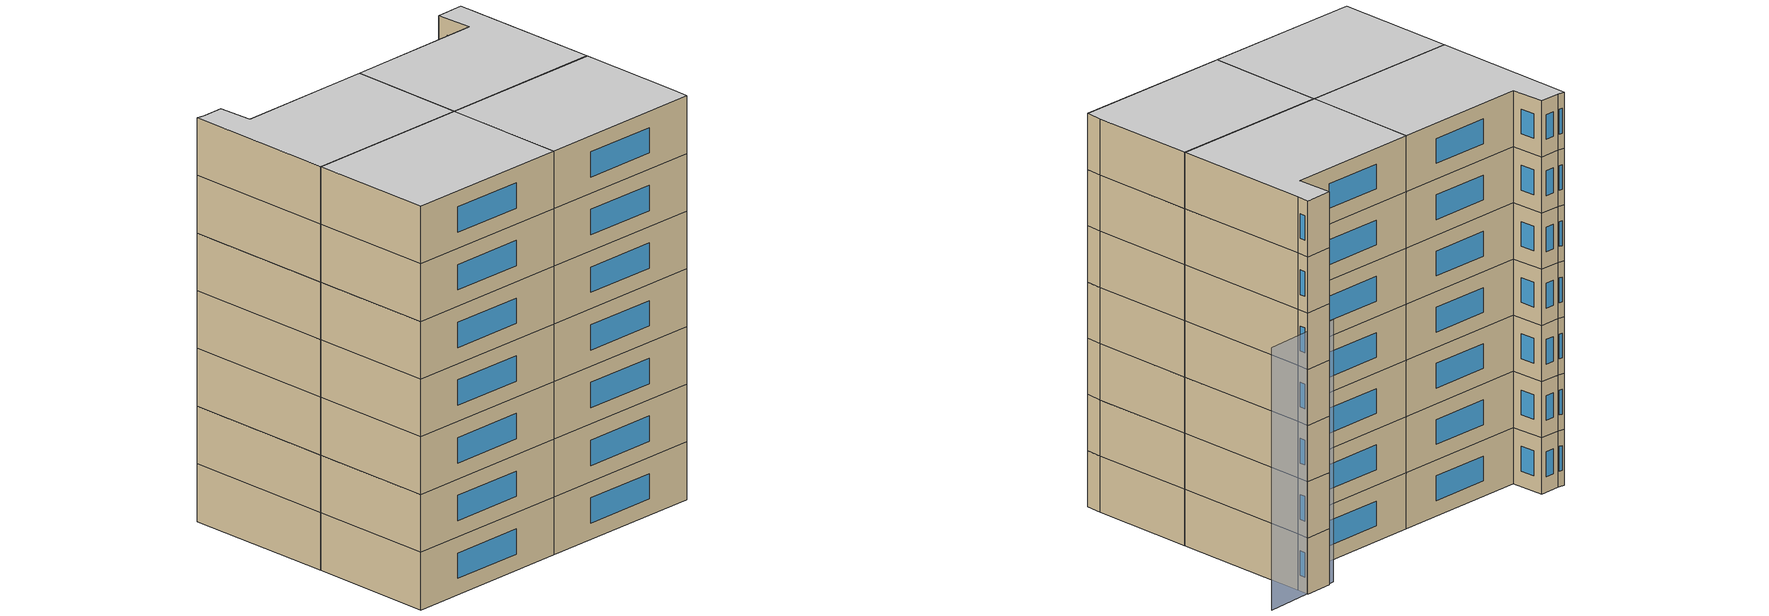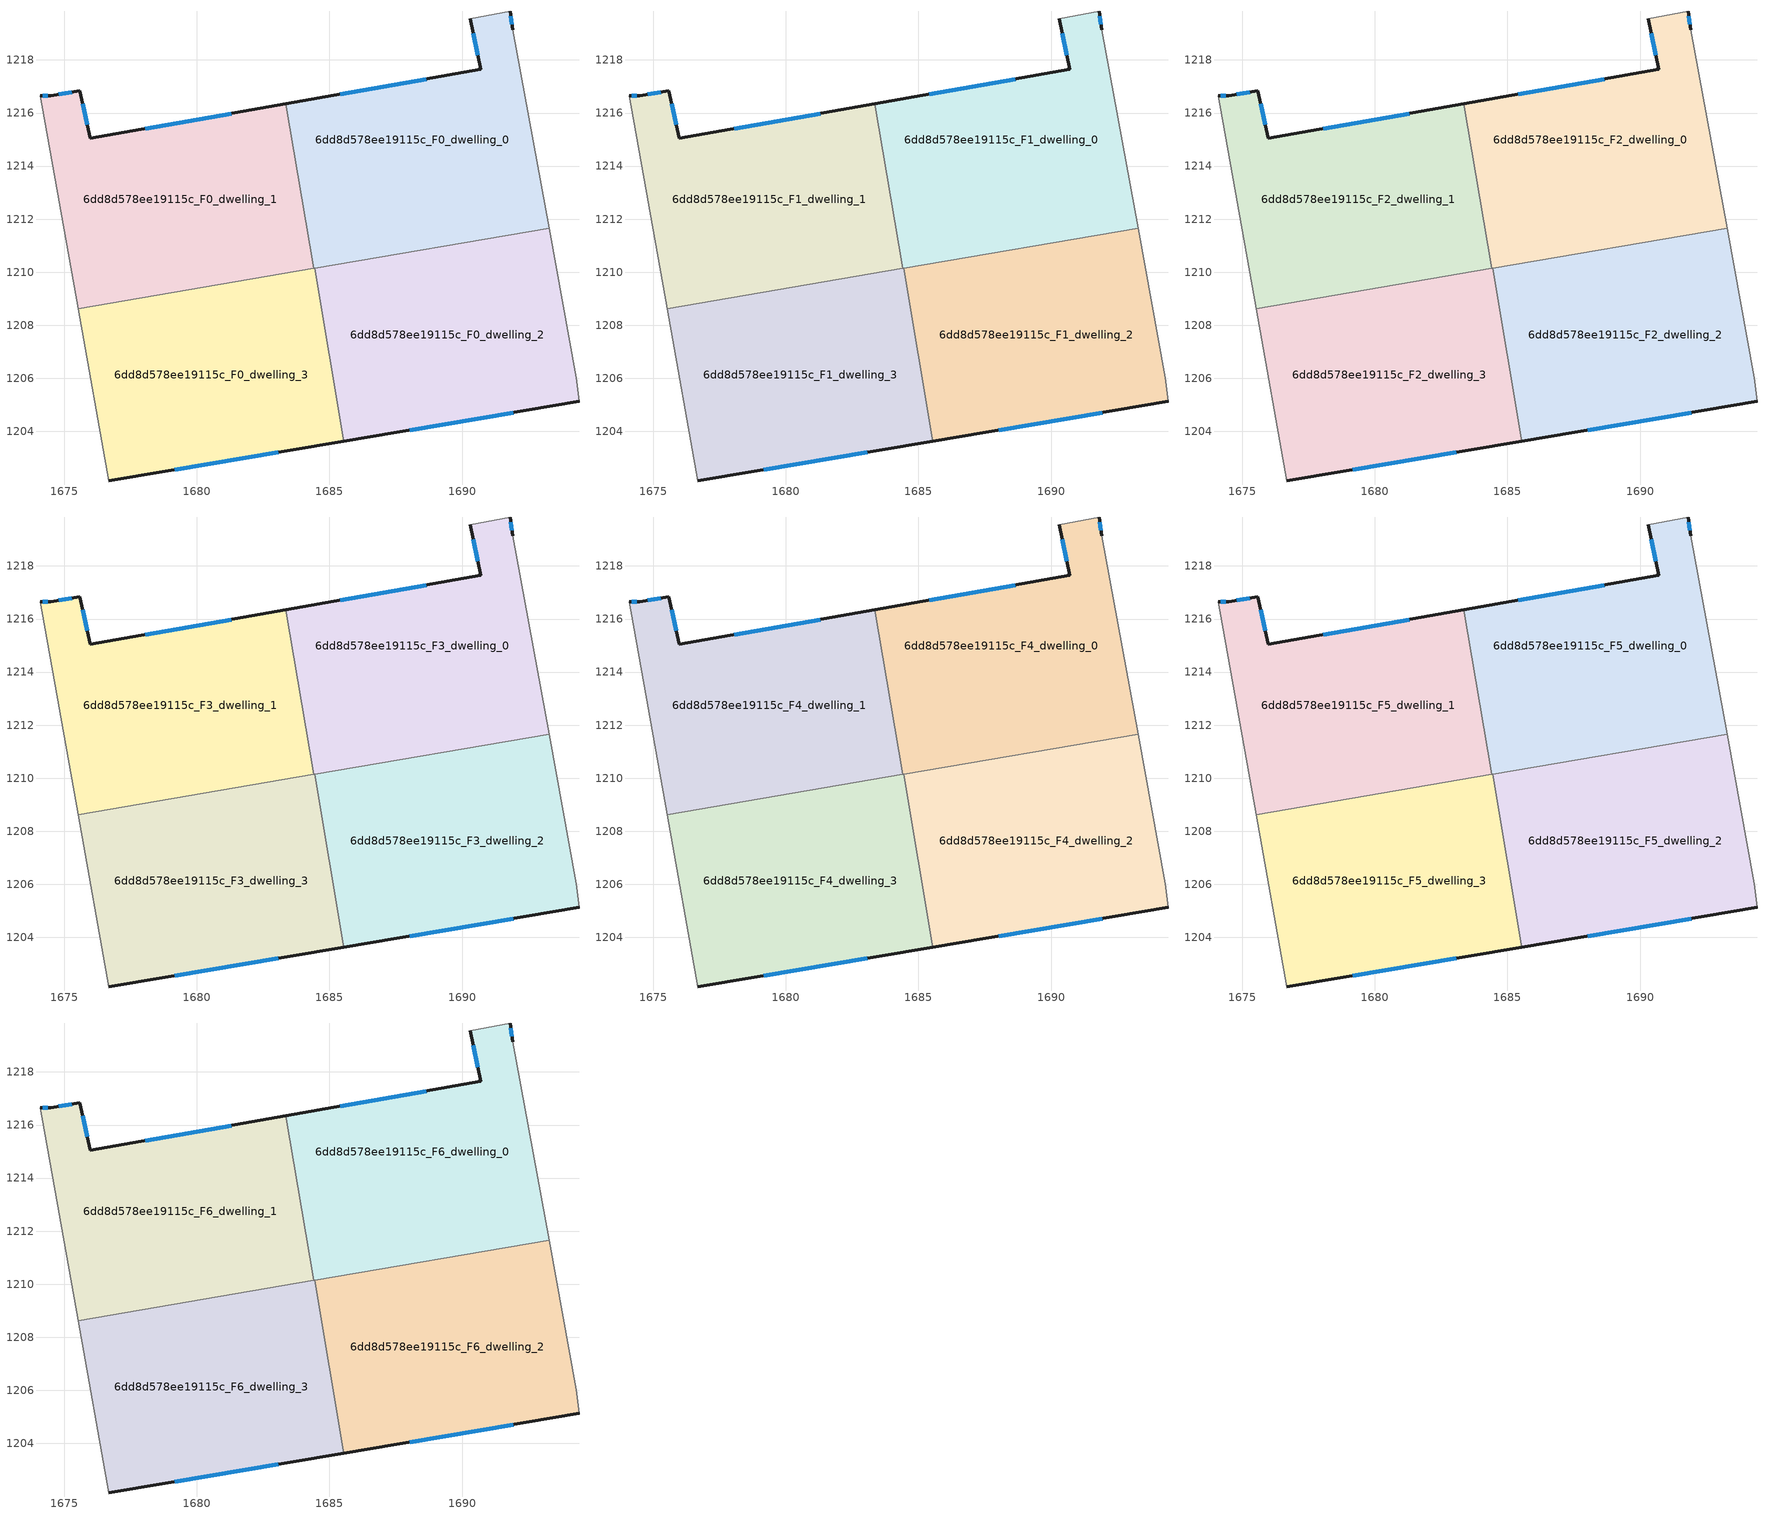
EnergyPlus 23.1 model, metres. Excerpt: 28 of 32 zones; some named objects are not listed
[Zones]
6dd8d578ee19115c_F0_dwelling_0
 floor ground (EU_floor_Construction): 1691.81,1219.84 1691.91,1219.14 1693.28,1211.65 1684.41,1210.14 1683.36,1216.34 1690.7,1217.64 1690.3,1219.54 z0
 wall outside (EU_wall_Construction): 1691.91,1219.14 1691.81,1219.84 / 1690.3,1219.54 1690.7,1217.64 1683.36,1216.34 z0:3
 wall adiabatic (EU_wall_Construction): 1691.81,1219.84 1690.3,1219.54 / 1693.28,1211.65 1691.91,1219.14 z0:3
 wall to 6dd8d578ee19115c_F0_dwelling_1 (EU_wall_Construction): 1683.36,1216.34 1684.41,1210.14 z0:3
 wall to 6dd8d578ee19115c_F0_dwelling_2 (EU_wall_Construction): 1684.44,1210.15 1693.28,1211.65 z0:3
 wall to 6dd8d578ee19115c_F0_dwelling_3 (EU_wall_Construction): 1684.41,1210.14 1684.44,1210.15 z0:3
 window (EU_Window_Construction): 1691.88,1219.34 1691.83,1219.65 / 1688.64,1217.28 1685.41,1216.71 / 1690.42,1219.01 1690.59,1218.17 z0.84:2.16
6dd8d578ee19115c_F0_dwelling_1
 floor ground (EU_floor_Construction): 1683.36,1216.34 1684.41,1210.14 1675.53,1208.63 1674.09,1216.64 1674.49,1216.65 1675.59,1216.85 1675.99,1215.04 z0
 wall outside (EU_wall_Construction): 1683.36,1216.34 1675.99,1215.04 1675.59,1216.85 1674.49,1216.65 1674.09,1216.64 z0:3
 wall adiabatic (EU_wall_Construction): 1674.09,1216.64 1675.53,1208.63 z0:3
 wall to 6dd8d578ee19115c_F0_dwelling_3 (EU_wall_Construction): 1675.53,1208.63 1684.41,1210.14 z0:3
 window (EU_Window_Construction): 1674.38,1216.65 1674.2,1216.65 / 1675.28,1216.79 1674.8,1216.7 / 1675.88,1215.55 1675.7,1216.34 / 1681.29,1215.98 1678.06,1215.41 z0.84:2.16
6dd8d578ee19115c_F0_dwelling_2
 floor ground (EU_floor_Construction): 1693.28,1211.65 1694.3,1206.03 1694.4,1205.13 1685.55,1203.63 1684.44,1210.14 z0
 wall outside (EU_wall_Construction): 1685.55,1203.63 1694.4,1205.13 z0:3
 wall adiabatic (EU_wall_Construction): 1694.4,1205.13 1694.3,1206.03 1693.28,1211.65 z0:3
 wall to 6dd8d578ee19115c_F0_dwelling_3 (EU_wall_Construction): 1684.44,1210.14 1685.55,1203.63 z0:3
 window (EU_Window_Construction): 1688.03,1204.05 1691.92,1204.71 z0.84:2.16
6dd8d578ee19115c_F0_dwelling_3
 floor ground (EU_floor_Construction): 1684.44,1210.14 1685.55,1203.63 1676.69,1202.13 1675.53,1208.63 z0
 wall outside (EU_wall_Construction): 1676.69,1202.13 1685.55,1203.63 z0:3
 wall adiabatic (EU_wall_Construction): 1675.53,1208.63 1676.69,1202.13 z0:3
 window (EU_Window_Construction): 1679.17,1202.55 1683.06,1203.21 z0.84:2.16
6dd8d578ee19115c_F1_dwelling_0
 floor to 6dd8d578ee19115c_F0_dwelling_0 (EU_floor_Construction): 1691.8,1219.84 1691.9,1219.14 1693.27,1211.65 1684.41,1210.14 1683.36,1216.34 1690.7,1217.64 1690.3,1219.54 z3
 wall outside (EU_wall_Construction): 1691.91,1219.14 1691.81,1219.84 / 1690.3,1219.54 1690.7,1217.64 1683.36,1216.34 z3:6
 wall adiabatic (EU_wall_Construction): 1691.81,1219.84 1690.3,1219.54 / 1693.28,1211.65 1691.91,1219.14 z3:6
 wall to 6dd8d578ee19115c_F1_dwelling_1 (EU_wall_Construction): 1683.36,1216.34 1684.41,1210.14 z3:6
 wall to 6dd8d578ee19115c_F1_dwelling_2 (EU_wall_Construction): 1684.44,1210.15 1693.28,1211.65 z3:6
 wall to 6dd8d578ee19115c_F1_dwelling_3 (EU_wall_Construction): 1684.41,1210.14 1684.44,1210.15 z3:6
 window (EU_Window_Construction): 1691.88,1219.34 1691.83,1219.65 / 1688.64,1217.28 1685.41,1216.71 / 1690.42,1219.01 1690.59,1218.17 z3.84:5.16
6dd8d578ee19115c_F1_dwelling_1
 floor to 6dd8d578ee19115c_F0_dwelling_1 (EU_floor_Construction): 1683.36,1216.34 1684.41,1210.14 1675.53,1208.63 1674.09,1216.64 1674.49,1216.65 1675.59,1216.85 1675.99,1215.04 z3
 wall outside (EU_wall_Construction): 1683.36,1216.34 1675.99,1215.04 1675.59,1216.85 1674.49,1216.65 1674.09,1216.64 z3:6
 wall adiabatic (EU_wall_Construction): 1674.09,1216.64 1675.53,1208.63 z3:6
 wall to 6dd8d578ee19115c_F1_dwelling_3 (EU_wall_Construction): 1675.53,1208.63 1684.41,1210.14 z3:6
 window (EU_Window_Construction): 1674.38,1216.65 1674.2,1216.65 / 1675.28,1216.79 1674.8,1216.7 / 1675.88,1215.55 1675.7,1216.34 / 1681.29,1215.98 1678.06,1215.41 z3.84:5.16
6dd8d578ee19115c_F1_dwelling_2
 floor to 6dd8d578ee19115c_F0_dwelling_2 (EU_floor_Construction): 1693.27,1211.65 1694.3,1206.03 1694.4,1205.13 1685.54,1203.63 1684.44,1210.14 z3
 wall outside (EU_wall_Construction): 1685.55,1203.63 1694.4,1205.13 z3:6
 wall adiabatic (EU_wall_Construction): 1694.4,1205.13 1694.3,1206.03 1693.28,1211.65 z3:6
 wall to 6dd8d578ee19115c_F1_dwelling_3 (EU_wall_Construction): 1684.44,1210.14 1685.55,1203.63 z3:6
 window (EU_Window_Construction): 1688.03,1204.05 1691.92,1204.71 z3.84:5.16
6dd8d578ee19115c_F1_dwelling_3
 floor to 6dd8d578ee19115c_F0_dwelling_3 (EU_floor_Construction): 1684.44,1210.14 1685.54,1203.63 1676.69,1202.13 1675.53,1208.63 z3
 wall outside (EU_wall_Construction): 1676.69,1202.13 1685.55,1203.63 z3:6
 wall adiabatic (EU_wall_Construction): 1675.53,1208.63 1676.69,1202.13 z3:6
 window (EU_Window_Construction): 1679.17,1202.55 1683.06,1203.21 z3.84:5.16
6dd8d578ee19115c_F2_dwelling_0
 floor to 6dd8d578ee19115c_F1_dwelling_0 (EU_floor_Construction): 1691.8,1219.84 1691.9,1219.14 1693.27,1211.65 1684.41,1210.14 1683.36,1216.34 1690.7,1217.64 1690.3,1219.54 z6
 wall outside (EU_wall_Construction): 1691.91,1219.14 1691.81,1219.84 / 1690.3,1219.54 1690.7,1217.64 1683.36,1216.34 z6:9
 wall adiabatic (EU_wall_Construction): 1691.81,1219.84 1690.3,1219.54 / 1693.28,1211.65 1691.91,1219.14 z6:9
 wall to 6dd8d578ee19115c_F2_dwelling_1 (EU_wall_Construction): 1683.36,1216.34 1684.41,1210.14 z6:9
 wall to 6dd8d578ee19115c_F2_dwelling_2 (EU_wall_Construction): 1684.44,1210.15 1693.28,1211.65 z6:9
 wall to 6dd8d578ee19115c_F2_dwelling_3 (EU_wall_Construction): 1684.41,1210.14 1684.44,1210.15 z6:9
 window (EU_Window_Construction): 1691.88,1219.34 1691.83,1219.65 / 1688.64,1217.28 1685.41,1216.71 / 1690.42,1219.01 1690.59,1218.17 z6.84:8.16
6dd8d578ee19115c_F2_dwelling_1
 floor to 6dd8d578ee19115c_F1_dwelling_1 (EU_floor_Construction): 1683.36,1216.34 1684.41,1210.14 1675.53,1208.63 1674.09,1216.64 1674.49,1216.65 1675.59,1216.85 1675.99,1215.04 z6
 wall outside (EU_wall_Construction): 1683.36,1216.34 1675.99,1215.04 1675.59,1216.85 1674.49,1216.65 1674.09,1216.64 z6:9
 wall adiabatic (EU_wall_Construction): 1674.09,1216.64 1675.53,1208.63 z6:9
 wall to 6dd8d578ee19115c_F2_dwelling_3 (EU_wall_Construction): 1675.53,1208.63 1684.41,1210.14 z6:9
 window (EU_Window_Construction): 1674.38,1216.65 1674.2,1216.65 / 1675.28,1216.79 1674.8,1216.7 / 1675.88,1215.55 1675.7,1216.34 / 1681.29,1215.98 1678.06,1215.41 z6.84:8.16
6dd8d578ee19115c_F2_dwelling_2
 floor to 6dd8d578ee19115c_F1_dwelling_2 (EU_floor_Construction): 1693.27,1211.65 1694.3,1206.03 1694.4,1205.13 1685.54,1203.63 1684.44,1210.14 z6
 wall outside (EU_wall_Construction): 1685.55,1203.63 1694.4,1205.13 z6:9
 wall adiabatic (EU_wall_Construction): 1694.4,1205.13 1694.3,1206.03 1693.28,1211.65 z6:9
 wall to 6dd8d578ee19115c_F2_dwelling_3 (EU_wall_Construction): 1684.44,1210.14 1685.55,1203.63 z6:9
 window (EU_Window_Construction): 1688.03,1204.05 1691.92,1204.71 z6.84:8.16
6dd8d578ee19115c_F2_dwelling_3
 floor to 6dd8d578ee19115c_F1_dwelling_3 (EU_floor_Construction): 1684.44,1210.14 1685.54,1203.63 1676.69,1202.13 1675.53,1208.63 z6
 wall outside (EU_wall_Construction): 1676.69,1202.13 1685.55,1203.63 z6:9
 wall adiabatic (EU_wall_Construction): 1675.53,1208.63 1676.69,1202.13 z6:9
 window (EU_Window_Construction): 1679.17,1202.55 1683.06,1203.21 z6.84:8.16
6dd8d578ee19115c_F3_dwelling_0
 floor to 6dd8d578ee19115c_F2_dwelling_0 (EU_floor_Construction): 1691.8,1219.84 1691.9,1219.14 1693.27,1211.65 1684.41,1210.14 1683.36,1216.34 1690.7,1217.64 1690.3,1219.54 z9
 wall outside (EU_wall_Construction): 1691.91,1219.14 1691.81,1219.84 / 1690.3,1219.54 1690.7,1217.64 1683.36,1216.34 z9:12
 wall adiabatic (EU_wall_Construction): 1691.81,1219.84 1690.3,1219.54 / 1693.28,1211.65 1691.91,1219.14 z9:12
 wall to 6dd8d578ee19115c_F3_dwelling_1 (EU_wall_Construction): 1683.36,1216.34 1684.41,1210.14 z9:12
 wall to 6dd8d578ee19115c_F3_dwelling_2 (EU_wall_Construction): 1684.44,1210.15 1693.28,1211.65 z9:12
 wall to 6dd8d578ee19115c_F3_dwelling_3 (EU_wall_Construction): 1684.41,1210.14 1684.44,1210.15 z9:12
 window (EU_Window_Construction): 1691.88,1219.34 1691.83,1219.65 / 1688.64,1217.28 1685.41,1216.71 / 1690.42,1219.01 1690.59,1218.17 z9.84:11.16
6dd8d578ee19115c_F3_dwelling_1
 floor to 6dd8d578ee19115c_F2_dwelling_1 (EU_floor_Construction): 1683.36,1216.34 1684.41,1210.14 1675.53,1208.63 1674.09,1216.64 1674.49,1216.65 1675.59,1216.85 1675.99,1215.04 z9
 wall outside (EU_wall_Construction): 1683.36,1216.34 1675.99,1215.04 1675.59,1216.85 1674.49,1216.65 1674.09,1216.64 z9:12
 wall adiabatic (EU_wall_Construction): 1674.09,1216.64 1675.53,1208.63 z9:12
 wall to 6dd8d578ee19115c_F3_dwelling_3 (EU_wall_Construction): 1675.53,1208.63 1684.41,1210.14 z9:12
 window (EU_Window_Construction): 1674.38,1216.65 1674.2,1216.65 / 1675.28,1216.79 1674.8,1216.7 / 1675.88,1215.55 1675.7,1216.34 / 1681.29,1215.98 1678.06,1215.41 z9.84:11.16
6dd8d578ee19115c_F3_dwelling_2
 floor to 6dd8d578ee19115c_F2_dwelling_2 (EU_floor_Construction): 1693.27,1211.65 1694.3,1206.03 1694.4,1205.13 1685.54,1203.63 1684.44,1210.14 z9
 wall outside (EU_wall_Construction): 1685.55,1203.63 1694.4,1205.13 z9:12
 wall adiabatic (EU_wall_Construction): 1694.4,1205.13 1694.3,1206.03 1693.28,1211.65 z9:12
 wall to 6dd8d578ee19115c_F3_dwelling_3 (EU_wall_Construction): 1684.44,1210.14 1685.55,1203.63 z9:12
 window (EU_Window_Construction): 1688.03,1204.05 1691.92,1204.71 z9.84:11.16
6dd8d578ee19115c_F3_dwelling_3
 floor to 6dd8d578ee19115c_F2_dwelling_3 (EU_floor_Construction): 1684.44,1210.14 1685.54,1203.63 1676.69,1202.13 1675.53,1208.63 z9
 wall outside (EU_wall_Construction): 1676.69,1202.13 1685.55,1203.63 z9:12
 wall adiabatic (EU_wall_Construction): 1675.53,1208.63 1676.69,1202.13 z9:12
 window (EU_Window_Construction): 1679.17,1202.55 1683.06,1203.21 z9.84:11.16
6dd8d578ee19115c_F4_dwelling_0
 floor to 6dd8d578ee19115c_F3_dwelling_0 (EU_floor_Construction): 1691.8,1219.84 1691.9,1219.14 1693.27,1211.65 1684.41,1210.14 1683.36,1216.34 1690.7,1217.64 1690.3,1219.54 z12
 wall outside (EU_wall_Construction): 1691.91,1219.14 1691.81,1219.84 / 1690.3,1219.54 1690.7,1217.64 1683.36,1216.34 z12:15
 wall adiabatic (EU_wall_Construction): 1691.81,1219.84 1690.3,1219.54 / 1693.28,1211.65 1691.91,1219.14 z12:15
 wall to 6dd8d578ee19115c_F4_dwelling_1 (EU_wall_Construction): 1683.36,1216.34 1684.41,1210.14 z12:15
 wall to 6dd8d578ee19115c_F4_dwelling_2 (EU_wall_Construction): 1684.44,1210.15 1693.28,1211.65 z12:15
 wall to 6dd8d578ee19115c_F4_dwelling_3 (EU_wall_Construction): 1684.41,1210.14 1684.44,1210.15 z12:15
 window (EU_Window_Construction): 1691.88,1219.34 1691.83,1219.65 / 1688.64,1217.28 1685.41,1216.71 / 1690.42,1219.01 1690.59,1218.17 z12.84:14.16
6dd8d578ee19115c_F4_dwelling_1
 floor to 6dd8d578ee19115c_F3_dwelling_1 (EU_floor_Construction): 1683.36,1216.34 1684.41,1210.14 1675.53,1208.63 1674.09,1216.64 1674.49,1216.65 1675.59,1216.85 1675.99,1215.04 z12
 wall outside (EU_wall_Construction): 1683.36,1216.34 1675.99,1215.04 1675.59,1216.85 1674.49,1216.65 1674.09,1216.64 z12:15
 wall adiabatic (EU_wall_Construction): 1674.09,1216.64 1675.53,1208.63 z12:15
 wall to 6dd8d578ee19115c_F4_dwelling_3 (EU_wall_Construction): 1675.53,1208.63 1684.41,1210.14 z12:15
 window (EU_Window_Construction): 1674.38,1216.65 1674.2,1216.65 / 1675.28,1216.79 1674.8,1216.7 / 1675.88,1215.55 1675.7,1216.34 / 1681.29,1215.98 1678.06,1215.41 z12.84:14.16
6dd8d578ee19115c_F4_dwelling_2
 floor to 6dd8d578ee19115c_F3_dwelling_2 (EU_floor_Construction): 1693.27,1211.65 1694.3,1206.03 1694.4,1205.13 1685.54,1203.63 1684.44,1210.14 z12
 wall outside (EU_wall_Construction): 1685.55,1203.63 1694.4,1205.13 z12:15
 wall adiabatic (EU_wall_Construction): 1694.4,1205.13 1694.3,1206.03 1693.28,1211.65 z12:15
 wall to 6dd8d578ee19115c_F4_dwelling_3 (EU_wall_Construction): 1684.44,1210.14 1685.55,1203.63 z12:15
 window (EU_Window_Construction): 1688.03,1204.05 1691.92,1204.71 z12.84:14.16
6dd8d578ee19115c_F4_dwelling_3
 floor to 6dd8d578ee19115c_F3_dwelling_3 (EU_floor_Construction): 1684.44,1210.14 1685.54,1203.63 1676.69,1202.13 1675.53,1208.63 z12
 wall outside (EU_wall_Construction): 1676.69,1202.13 1685.55,1203.63 z12:15
 wall adiabatic (EU_wall_Construction): 1675.53,1208.63 1676.69,1202.13 z12:15
 window (EU_Window_Construction): 1679.17,1202.55 1683.06,1203.21 z12.84:14.16
6dd8d578ee19115c_F5_dwelling_0
 floor to 6dd8d578ee19115c_F4_dwelling_0 (EU_floor_Construction): 1691.8,1219.84 1691.9,1219.14 1693.27,1211.65 1684.41,1210.14 1683.36,1216.34 1690.7,1217.64 1690.3,1219.54 z15
 wall outside (EU_wall_Construction): 1691.91,1219.14 1691.81,1219.84 / 1690.3,1219.54 1690.7,1217.64 1683.36,1216.34 z15:18
 wall adiabatic (EU_wall_Construction): 1691.81,1219.84 1690.3,1219.54 / 1693.28,1211.65 1691.91,1219.14 z15:18
 wall to 6dd8d578ee19115c_F5_dwelling_1 (EU_wall_Construction): 1683.36,1216.34 1684.41,1210.14 z15:18
 wall to 6dd8d578ee19115c_F5_dwelling_2 (EU_wall_Construction): 1684.44,1210.15 1693.28,1211.65 z15:18
 wall to 6dd8d578ee19115c_F5_dwelling_3 (EU_wall_Construction): 1684.41,1210.14 1684.44,1210.15 z15:18
 window (EU_Window_Construction): 1691.88,1219.34 1691.83,1219.65 / 1688.64,1217.28 1685.41,1216.71 / 1690.42,1219.01 1690.59,1218.17 z15.84:17.16
6dd8d578ee19115c_F5_dwelling_1
 floor to 6dd8d578ee19115c_F4_dwelling_1 (EU_floor_Construction): 1683.36,1216.34 1684.41,1210.14 1675.53,1208.63 1674.09,1216.64 1674.49,1216.65 1675.59,1216.85 1675.99,1215.04 z15
 wall outside (EU_wall_Construction): 1683.36,1216.34 1675.99,1215.04 1675.59,1216.85 1674.49,1216.65 1674.09,1216.64 z15:18
 wall adiabatic (EU_wall_Construction): 1674.09,1216.64 1675.53,1208.63 z15:18
 wall to 6dd8d578ee19115c_F5_dwelling_3 (EU_wall_Construction): 1675.53,1208.63 1684.41,1210.14 z15:18
 window (EU_Window_Construction): 1674.38,1216.65 1674.2,1216.65 / 1675.28,1216.79 1674.8,1216.7 / 1675.88,1215.55 1675.7,1216.34 / 1681.29,1215.98 1678.06,1215.41 z15.84:17.16
6dd8d578ee19115c_F5_dwelling_2
 floor to 6dd8d578ee19115c_F4_dwelling_2 (EU_floor_Construction): 1693.27,1211.65 1694.3,1206.03 1694.4,1205.13 1685.54,1203.63 1684.44,1210.14 z15
 wall outside (EU_wall_Construction): 1685.55,1203.63 1694.4,1205.13 z15:18
 wall adiabatic (EU_wall_Construction): 1694.4,1205.13 1694.3,1206.03 1693.28,1211.65 z15:18
 wall to 6dd8d578ee19115c_F5_dwelling_3 (EU_wall_Construction): 1684.44,1210.14 1685.55,1203.63 z15:18
 window (EU_Window_Construction): 1688.03,1204.05 1691.92,1204.71 z15.84:17.16
6dd8d578ee19115c_F5_dwelling_3
 floor to 6dd8d578ee19115c_F4_dwelling_3 (EU_floor_Construction): 1684.44,1210.14 1685.54,1203.63 1676.69,1202.13 1675.53,1208.63 z15
 wall outside (EU_wall_Construction): 1676.69,1202.13 1685.55,1203.63 z15:18
 wall adiabatic (EU_wall_Construction): 1675.53,1208.63 1676.69,1202.13 z15:18
 window (EU_Window_Construction): 1679.17,1202.55 1683.06,1203.21 z15.84:17.16
6dd8d578ee19115c_F6_dwelling_0
 floor to 6dd8d578ee19115c_F5_dwelling_0 (EU_floor_Construction): 1691.8,1219.84 1691.9,1219.14 1693.27,1211.65 1684.41,1210.14 1683.36,1216.34 1690.7,1217.64 1690.3,1219.54 z18
 wall outside (EU_wall_Construction): 1691.91,1219.14 1691.81,1219.84 / 1690.3,1219.54 1690.7,1217.64 1683.36,1216.34 z18:21
 wall adiabatic (EU_wall_Construction): 1691.81,1219.84 1690.3,1219.54 / 1693.28,1211.65 1691.91,1219.14 z18:21
 wall to 6dd8d578ee19115c_F6_dwelling_1 (EU_wall_Construction): 1683.36,1216.34 1684.41,1210.14 z18:21
 wall to 6dd8d578ee19115c_F6_dwelling_2 (EU_wall_Construction): 1684.44,1210.15 1693.28,1211.65 z18:21
 wall to 6dd8d578ee19115c_F6_dwelling_3 (EU_wall_Construction): 1684.41,1210.14 1684.44,1210.15 z18:21
 window (EU_Window_Construction): 1691.88,1219.34 1691.83,1219.65 / 1688.64,1217.28 1685.41,1216.71 / 1690.42,1219.01 1690.59,1218.17 z18.84:20.16
 ceiling to 6dd8d578ee19115c_F7_dwelling_0 (EU_floor_Construction): 1693.27,1211.65 1691.9,1219.14 1691.8,1219.84 1690.3,1219.54 1690.7,1217.64 1683.36,1216.34 1684.41,1210.14 z21
6dd8d578ee19115c_F6_dwelling_1
 floor to 6dd8d578ee19115c_F5_dwelling_1 (EU_floor_Construction): 1683.36,1216.34 1684.41,1210.14 1675.53,1208.63 1674.09,1216.64 1674.49,1216.65 1675.59,1216.85 1675.99,1215.04 z18
 wall outside (EU_wall_Construction): 1683.36,1216.34 1675.99,1215.04 1675.59,1216.85 1674.49,1216.65 1674.09,1216.64 z18:21
 wall adiabatic (EU_wall_Construction): 1674.09,1216.64 1675.53,1208.63 z18:21
 wall to 6dd8d578ee19115c_F6_dwelling_3 (EU_wall_Construction): 1675.53,1208.63 1684.41,1210.14 z18:21
 window (EU_Window_Construction): 1674.38,1216.65 1674.2,1216.65 / 1675.28,1216.79 1674.8,1216.7 / 1675.88,1215.55 1675.7,1216.34 / 1681.29,1215.98 1678.06,1215.41 z18.84:20.16
 ceiling to 6dd8d578ee19115c_F7_dwelling_1 (EU_floor_Construction): 1684.41,1210.14 1683.36,1216.34 1675.99,1215.04 1675.59,1216.85 1674.49,1216.65 1674.09,1216.64 1675.53,1208.63 z21
6dd8d578ee19115c_F6_dwelling_2
 floor to 6dd8d578ee19115c_F5_dwelling_2 (EU_floor_Construction): 1693.27,1211.65 1694.3,1206.03 1694.4,1205.13 1685.54,1203.63 1684.44,1210.14 z18
 wall outside (EU_wall_Construction): 1685.55,1203.63 1694.4,1205.13 z18:21
 wall adiabatic (EU_wall_Construction): 1694.4,1205.13 1694.3,1206.03 1693.28,1211.65 z18:21
 wall to 6dd8d578ee19115c_F6_dwelling_3 (EU_wall_Construction): 1684.44,1210.14 1685.55,1203.63 z18:21
 window (EU_Window_Construction): 1688.03,1204.05 1691.92,1204.71 z18.84:20.16
 ceiling to 6dd8d578ee19115c_F7_dwelling_2 (EU_floor_Construction): 1694.4,1205.13 1694.3,1206.03 1693.27,1211.65 1684.44,1210.14 1685.54,1203.63 z21
6dd8d578ee19115c_F6_dwelling_3
 floor to 6dd8d578ee19115c_F5_dwelling_3 (EU_floor_Construction): 1684.44,1210.14 1685.54,1203.63 1676.69,1202.13 1675.53,1208.63 z18
 wall outside (EU_wall_Construction): 1676.69,1202.13 1685.55,1203.63 z18:21
 wall adiabatic (EU_wall_Construction): 1675.53,1208.63 1676.69,1202.13 z18:21
 window (EU_Window_Construction): 1679.17,1202.55 1683.06,1203.21 z18.84:20.16
 ceiling to 6dd8d578ee19115c_F7_dwelling_3 (EU_floor_Construction): 1685.54,1203.63 1684.44,1210.14 1675.53,1208.63 1676.69,1202.13 z21
shading: 1694.31,1220.34 1689.94,1219.39 z0:14
[Building]
EU S2 Campaign: North Axis=0; Terrain=City; Solar Distribution=FullExterior
[Site:Location]
Lyon-Bron: Latitude=45.75; Longitude=5; Time Zone=1; Elevation=198
[SizingPeriod:WeatherFileDays]
AnnualSizingPeriod: Begin Month=1; Begin Day of Month=1; End Month=12; End Day of Month=31; Day of Week for Start Day=Monday; Use Weather File Daylight Saving Period=No; Use Weather File Rain and Snow Indicators=No
[MATERIAL]
EU_InternalMass_Material: Roughness=MediumRough; Thickness=0.1; Conductivity=1; Density=1800; Specific Heat=900; Thermal Absorptance=0.9; Solar Absorptance=0.7; Visible Absorptance=0.7
[MATERIAL:NOMASS] Roughness=MediumRough; Thermal Absorptance=0.9; Solar Absorptance=0.7; Visible Absorptance=0.7
Name | Thermal Resistance
EU_wall_NoMass | 0.776494
EU_floor_NoMass | 0.421597
[WINDOWMATERIAL:SIMPLEGLAZINGSYSTEM]
EU_Window_SimpleGlazing: UFactor=4.24961; Solar Heat Gain Coefficient=0.83; Visible Transmittance=0.83
[CONSTRUCTION]
EU_wall_Construction: EU_wall_NoMass
EU_floor_Construction: EU_floor_NoMass
EU_Window_Construction: EU_Window_SimpleGlazing
EU_InternalMass_Construction: EU_InternalMass_Material
[ZONE] Type=1; Multiplier=1; Ceiling Height=autocalculate; Floor Area=autocalculate; Part of Total Floor Area=Yes
Name | Volume
6dd8d578ee19115c_F0_dwelling_0; 6dd8d578ee19115c_F1_dwelling_0; 6dd8d578ee19115c_F2_dwelling_0; 6dd8d578ee19115c_F3_dwelling_0; 6dd8d578ee19115c_F4_dwelling_0; 6dd8d578ee19115c_F5_dwelling_0; 6dd8d578ee19115c_F6_dwelling_0 | 178.482
6dd8d578ee19115c_F0_dwelling_1 | 178.484
6dd8d578ee19115c_F1_dwelling_1; 6dd8d578ee19115c_F2_dwelling_1; 6dd8d578ee19115c_F3_dwelling_1; 6dd8d578ee19115c_F4_dwelling_1; 6dd8d578ee19115c_F5_dwelling_1; 6dd8d578ee19115c_F6_dwelling_1 | 178.483
6dd8d578ee19115c_F0_dwelling_2 | 178.475
6dd8d578ee19115c_F1_dwelling_2; 6dd8d578ee19115c_F2_dwelling_2; 6dd8d578ee19115c_F3_dwelling_2; 6dd8d578ee19115c_F4_dwelling_2; 6dd8d578ee19115c_F5_dwelling_2; 6dd8d578ee19115c_F6_dwelling_2 | 178.474
6dd8d578ee19115c_F0_dwelling_3 | 178.469
6dd8d578ee19115c_F1_dwelling_3; 6dd8d578ee19115c_F2_dwelling_3; 6dd8d578ee19115c_F3_dwelling_3; 6dd8d578ee19115c_F4_dwelling_3; 6dd8d578ee19115c_F5_dwelling_3; 6dd8d578ee19115c_F6_dwelling_3 | 178.468
[INTERNALMASS] Construction=EU_InternalMass_Construction
Name | Zone or ZoneList | Surface Area
6dd8d578ee19115c_F0_dwelling_0_EU_InternalMass | 6dd8d578ee19115c_F0_dwelling_0 | 59.4957
6dd8d578ee19115c_F0_dwelling_1_EU_InternalMass | 6dd8d578ee19115c_F0_dwelling_1 | 59.4959
6dd8d578ee19115c_F0_dwelling_2_EU_InternalMass | 6dd8d578ee19115c_F0_dwelling_2 | 59.4904
6dd8d578ee19115c_F0_dwelling_3_EU_InternalMass | 6dd8d578ee19115c_F0_dwelling_3 | 59.4902
6dd8d578ee19115c_F1_dwelling_0_EU_InternalMass | 6dd8d578ee19115c_F1_dwelling_0 | 59.4957
6dd8d578ee19115c_F1_dwelling_1_EU_InternalMass | 6dd8d578ee19115c_F1_dwelling_1 | 59.4959
6dd8d578ee19115c_F1_dwelling_2_EU_InternalMass | 6dd8d578ee19115c_F1_dwelling_2 | 59.4904
6dd8d578ee19115c_F1_dwelling_3_EU_InternalMass | 6dd8d578ee19115c_F1_dwelling_3 | 59.4902
6dd8d578ee19115c_F2_dwelling_0_EU_InternalMass | 6dd8d578ee19115c_F2_dwelling_0 | 59.4957
6dd8d578ee19115c_F2_dwelling_1_EU_InternalMass | 6dd8d578ee19115c_F2_dwelling_1 | 59.4959
6dd8d578ee19115c_F2_dwelling_2_EU_InternalMass | 6dd8d578ee19115c_F2_dwelling_2 | 59.4904
6dd8d578ee19115c_F2_dwelling_3_EU_InternalMass | 6dd8d578ee19115c_F2_dwelling_3 | 59.4902
6dd8d578ee19115c_F3_dwelling_0_EU_InternalMass | 6dd8d578ee19115c_F3_dwelling_0 | 59.4957
6dd8d578ee19115c_F3_dwelling_1_EU_InternalMass | 6dd8d578ee19115c_F3_dwelling_1 | 59.4959
6dd8d578ee19115c_F3_dwelling_2_EU_InternalMass | 6dd8d578ee19115c_F3_dwelling_2 | 59.4904
6dd8d578ee19115c_F3_dwelling_3_EU_InternalMass | 6dd8d578ee19115c_F3_dwelling_3 | 59.4902
6dd8d578ee19115c_F4_dwelling_0_EU_InternalMass | 6dd8d578ee19115c_F4_dwelling_0 | 59.4957
6dd8d578ee19115c_F4_dwelling_1_EU_InternalMass | 6dd8d578ee19115c_F4_dwelling_1 | 59.4959
6dd8d578ee19115c_F4_dwelling_2_EU_InternalMass | 6dd8d578ee19115c_F4_dwelling_2 | 59.4904
6dd8d578ee19115c_F4_dwelling_3_EU_InternalMass | 6dd8d578ee19115c_F4_dwelling_3 | 59.4902
6dd8d578ee19115c_F5_dwelling_0_EU_InternalMass | 6dd8d578ee19115c_F5_dwelling_0 | 59.4957
6dd8d578ee19115c_F5_dwelling_1_EU_InternalMass | 6dd8d578ee19115c_F5_dwelling_1 | 59.4959
6dd8d578ee19115c_F5_dwelling_2_EU_InternalMass | 6dd8d578ee19115c_F5_dwelling_2 | 59.4904
6dd8d578ee19115c_F5_dwelling_3_EU_InternalMass | 6dd8d578ee19115c_F5_dwelling_3 | 59.4902
6dd8d578ee19115c_F6_dwelling_0_EU_InternalMass | 6dd8d578ee19115c_F6_dwelling_0 | 59.4957
6dd8d578ee19115c_F6_dwelling_1_EU_InternalMass | 6dd8d578ee19115c_F6_dwelling_1 | 59.4959
6dd8d578ee19115c_F6_dwelling_2_EU_InternalMass | 6dd8d578ee19115c_F6_dwelling_2 | 59.4904
6dd8d578ee19115c_F6_dwelling_3_EU_InternalMass | 6dd8d578ee19115c_F6_dwelling_3 | 59.4902
[OTHEREQUIPMENT] Fuel Type=Electricity; Design Level Calculation Method=Watts/Area; Power per Zone Floor Area=1; Fraction Latent=0; Fraction Radiant=0; Fraction Lost=0; Carbon Dioxide Generation Rate=0; EndUse Subcategory=EU_Step8_InternalGains
Name | Zone or ZoneList or Space or SpaceList | Schedule
EU_Step8_InternalGain_6dd8d578ee19115c_F0_dwelling_0_f000 | 6dd8d578ee19115c_F0_dwelling_0 | EU_Step8_GainSchedule_6dd8d578ee19115c_F0_dwelling_0_f000
EU_Step8_InternalGain_6dd8d578ee19115c_F0_dwelling_1_f000 | 6dd8d578ee19115c_F0_dwelling_1 | EU_Step8_GainSchedule_6dd8d578ee19115c_F0_dwelling_1_f000
EU_Step8_InternalGain_6dd8d578ee19115c_F0_dwelling_2_f000 | 6dd8d578ee19115c_F0_dwelling_2 | EU_Step8_GainSchedule_6dd8d578ee19115c_F0_dwelling_2_f000
EU_Step8_InternalGain_6dd8d578ee19115c_F0_dwelling_3_f000 | 6dd8d578ee19115c_F0_dwelling_3 | EU_Step8_GainSchedule_6dd8d578ee19115c_F0_dwelling_3_f000
EU_Step8_InternalGain_6dd8d578ee19115c_F1_dwelling_0_f000 | 6dd8d578ee19115c_F1_dwelling_0 | EU_Step8_GainSchedule_6dd8d578ee19115c_F1_dwelling_0_f000
EU_Step8_InternalGain_6dd8d578ee19115c_F1_dwelling_1_f000 | 6dd8d578ee19115c_F1_dwelling_1 | EU_Step8_GainSchedule_6dd8d578ee19115c_F1_dwelling_1_f000
EU_Step8_InternalGain_6dd8d578ee19115c_F1_dwelling_2_f000 | 6dd8d578ee19115c_F1_dwelling_2 | EU_Step8_GainSchedule_6dd8d578ee19115c_F1_dwelling_2_f000
EU_Step8_InternalGain_6dd8d578ee19115c_F1_dwelling_3_f000 | 6dd8d578ee19115c_F1_dwelling_3 | EU_Step8_GainSchedule_6dd8d578ee19115c_F1_dwelling_3_f000
EU_Step8_InternalGain_6dd8d578ee19115c_F2_dwelling_0_f000 | 6dd8d578ee19115c_F2_dwelling_0 | EU_Step8_GainSchedule_6dd8d578ee19115c_F2_dwelling_0_f000
EU_Step8_InternalGain_6dd8d578ee19115c_F2_dwelling_1_f000 | 6dd8d578ee19115c_F2_dwelling_1 | EU_Step8_GainSchedule_6dd8d578ee19115c_F2_dwelling_1_f000
EU_Step8_InternalGain_6dd8d578ee19115c_F2_dwelling_2_f000 | 6dd8d578ee19115c_F2_dwelling_2 | EU_Step8_GainSchedule_6dd8d578ee19115c_F2_dwelling_2_f000
EU_Step8_InternalGain_6dd8d578ee19115c_F2_dwelling_3_f000 | 6dd8d578ee19115c_F2_dwelling_3 | EU_Step8_GainSchedule_6dd8d578ee19115c_F2_dwelling_3_f000
EU_Step8_InternalGain_6dd8d578ee19115c_F3_dwelling_0_f000 | 6dd8d578ee19115c_F3_dwelling_0 | EU_Step8_GainSchedule_6dd8d578ee19115c_F3_dwelling_0_f000
EU_Step8_InternalGain_6dd8d578ee19115c_F3_dwelling_1_f000 | 6dd8d578ee19115c_F3_dwelling_1 | EU_Step8_GainSchedule_6dd8d578ee19115c_F3_dwelling_1_f000
EU_Step8_InternalGain_6dd8d578ee19115c_F3_dwelling_2_f000 | 6dd8d578ee19115c_F3_dwelling_2 | EU_Step8_GainSchedule_6dd8d578ee19115c_F3_dwelling_2_f000
EU_Step8_InternalGain_6dd8d578ee19115c_F3_dwelling_3_f000 | 6dd8d578ee19115c_F3_dwelling_3 | EU_Step8_GainSchedule_6dd8d578ee19115c_F3_dwelling_3_f000
EU_Step8_InternalGain_6dd8d578ee19115c_F4_dwelling_0_f000 | 6dd8d578ee19115c_F4_dwelling_0 | EU_Step8_GainSchedule_6dd8d578ee19115c_F4_dwelling_0_f000
EU_Step8_InternalGain_6dd8d578ee19115c_F4_dwelling_1_f000 | 6dd8d578ee19115c_F4_dwelling_1 | EU_Step8_GainSchedule_6dd8d578ee19115c_F4_dwelling_1_f000
EU_Step8_InternalGain_6dd8d578ee19115c_F4_dwelling_2_f000 | 6dd8d578ee19115c_F4_dwelling_2 | EU_Step8_GainSchedule_6dd8d578ee19115c_F4_dwelling_2_f000
EU_Step8_InternalGain_6dd8d578ee19115c_F4_dwelling_3_f000 | 6dd8d578ee19115c_F4_dwelling_3 | EU_Step8_GainSchedule_6dd8d578ee19115c_F4_dwelling_3_f000
EU_Step8_InternalGain_6dd8d578ee19115c_F5_dwelling_0_f000 | 6dd8d578ee19115c_F5_dwelling_0 | EU_Step8_GainSchedule_6dd8d578ee19115c_F5_dwelling_0_f000
EU_Step8_InternalGain_6dd8d578ee19115c_F5_dwelling_1_f000 | 6dd8d578ee19115c_F5_dwelling_1 | EU_Step8_GainSchedule_6dd8d578ee19115c_F5_dwelling_1_f000
EU_Step8_InternalGain_6dd8d578ee19115c_F5_dwelling_2_f000 | 6dd8d578ee19115c_F5_dwelling_2 | EU_Step8_GainSchedule_6dd8d578ee19115c_F5_dwelling_2_f000
EU_Step8_InternalGain_6dd8d578ee19115c_F5_dwelling_3_f000 | 6dd8d578ee19115c_F5_dwelling_3 | EU_Step8_GainSchedule_6dd8d578ee19115c_F5_dwelling_3_f000
EU_Step8_InternalGain_6dd8d578ee19115c_F6_dwelling_0_f000 | 6dd8d578ee19115c_F6_dwelling_0 | EU_Step8_GainSchedule_6dd8d578ee19115c_F6_dwelling_0_f000
EU_Step8_InternalGain_6dd8d578ee19115c_F6_dwelling_1_f000 | 6dd8d578ee19115c_F6_dwelling_1 | EU_Step8_GainSchedule_6dd8d578ee19115c_F6_dwelling_1_f000
EU_Step8_InternalGain_6dd8d578ee19115c_F6_dwelling_2_f000 | 6dd8d578ee19115c_F6_dwelling_2 | EU_Step8_GainSchedule_6dd8d578ee19115c_F6_dwelling_2_f000
EU_Step8_InternalGain_6dd8d578ee19115c_F6_dwelling_3_f000 | 6dd8d578ee19115c_F6_dwelling_3 | EU_Step8_GainSchedule_6dd8d578ee19115c_F6_dwelling_3_f000
[ZONEVENTILATION:DESIGNFLOWRATE] Schedule=EU_AlwaysOn; Design Flow Rate Calculation Method=AirChanges/Hour; Air Changes per Hour=0.693814; Ventilation Type=Natural; Fan Pressure Rise=0; Fan Total Efficiency=1; Constant Term Coefficient=1; Temperature Term Coefficient=0; Velocity Term Coefficient=0; Velocity Squared Term Coefficient=0; Minimum Indoor Temperature=-100; Maximum Indoor Temperature=100; Delta Temperature=-100; Minimum Outdoor Temperature=-100; Maximum Outdoor Temperature=100; Maximum Wind Speed=40
Name | Zone or ZoneList or Space or SpaceList
EU_ConstantAir_6dd8d578ee19115c_F0_dwelling_0 | 6dd8d578ee19115c_F0_dwelling_0
EU_ConstantAir_6dd8d578ee19115c_F0_dwelling_1 | 6dd8d578ee19115c_F0_dwelling_1
EU_ConstantAir_6dd8d578ee19115c_F0_dwelling_2 | 6dd8d578ee19115c_F0_dwelling_2
EU_ConstantAir_6dd8d578ee19115c_F0_dwelling_3 | 6dd8d578ee19115c_F0_dwelling_3
EU_ConstantAir_6dd8d578ee19115c_F1_dwelling_0 | 6dd8d578ee19115c_F1_dwelling_0
EU_ConstantAir_6dd8d578ee19115c_F1_dwelling_1 | 6dd8d578ee19115c_F1_dwelling_1
EU_ConstantAir_6dd8d578ee19115c_F1_dwelling_2 | 6dd8d578ee19115c_F1_dwelling_2
EU_ConstantAir_6dd8d578ee19115c_F1_dwelling_3 | 6dd8d578ee19115c_F1_dwelling_3
EU_ConstantAir_6dd8d578ee19115c_F2_dwelling_0 | 6dd8d578ee19115c_F2_dwelling_0
EU_ConstantAir_6dd8d578ee19115c_F2_dwelling_1 | 6dd8d578ee19115c_F2_dwelling_1
EU_ConstantAir_6dd8d578ee19115c_F2_dwelling_2 | 6dd8d578ee19115c_F2_dwelling_2
EU_ConstantAir_6dd8d578ee19115c_F2_dwelling_3 | 6dd8d578ee19115c_F2_dwelling_3
EU_ConstantAir_6dd8d578ee19115c_F3_dwelling_0 | 6dd8d578ee19115c_F3_dwelling_0
EU_ConstantAir_6dd8d578ee19115c_F3_dwelling_1 | 6dd8d578ee19115c_F3_dwelling_1
EU_ConstantAir_6dd8d578ee19115c_F3_dwelling_2 | 6dd8d578ee19115c_F3_dwelling_2
EU_ConstantAir_6dd8d578ee19115c_F3_dwelling_3 | 6dd8d578ee19115c_F3_dwelling_3
EU_ConstantAir_6dd8d578ee19115c_F4_dwelling_0 | 6dd8d578ee19115c_F4_dwelling_0
EU_ConstantAir_6dd8d578ee19115c_F4_dwelling_1 | 6dd8d578ee19115c_F4_dwelling_1
EU_ConstantAir_6dd8d578ee19115c_F4_dwelling_2 | 6dd8d578ee19115c_F4_dwelling_2
EU_ConstantAir_6dd8d578ee19115c_F4_dwelling_3 | 6dd8d578ee19115c_F4_dwelling_3
EU_ConstantAir_6dd8d578ee19115c_F5_dwelling_0 | 6dd8d578ee19115c_F5_dwelling_0
EU_ConstantAir_6dd8d578ee19115c_F5_dwelling_1 | 6dd8d578ee19115c_F5_dwelling_1
EU_ConstantAir_6dd8d578ee19115c_F5_dwelling_2 | 6dd8d578ee19115c_F5_dwelling_2
EU_ConstantAir_6dd8d578ee19115c_F5_dwelling_3 | 6dd8d578ee19115c_F5_dwelling_3
EU_ConstantAir_6dd8d578ee19115c_F6_dwelling_0 | 6dd8d578ee19115c_F6_dwelling_0
EU_ConstantAir_6dd8d578ee19115c_F6_dwelling_1 | 6dd8d578ee19115c_F6_dwelling_1
EU_ConstantAir_6dd8d578ee19115c_F6_dwelling_2 | 6dd8d578ee19115c_F6_dwelling_2
EU_ConstantAir_6dd8d578ee19115c_F6_dwelling_3 | 6dd8d578ee19115c_F6_dwelling_3
[HVACTEMPLATE:THERMOSTAT] Constant Heating Setpoint=20; Constant Cooling Setpoint=50
EU_HeatOnly_6dd8d578ee19115c_F0_dwelling_0; EU_HeatOnly_6dd8d578ee19115c_F0_dwelling_1; EU_HeatOnly_6dd8d578ee19115c_F0_dwelling_2; EU_HeatOnly_6dd8d578ee19115c_F0_dwelling_3; EU_HeatOnly_6dd8d578ee19115c_F1_dwelling_0; EU_HeatOnly_6dd8d578ee19115c_F1_dwelling_1; EU_HeatOnly_6dd8d578ee19115c_F1_dwelling_2; EU_HeatOnly_6dd8d578ee19115c_F1_dwelling_3; EU_HeatOnly_6dd8d578ee19115c_F2_dwelling_0; EU_HeatOnly_6dd8d578ee19115c_F2_dwelling_1; EU_HeatOnly_6dd8d578ee19115c_F2_dwelling_2; EU_HeatOnly_6dd8d578ee19115c_F2_dwelling_3; EU_HeatOnly_6dd8d578ee19115c_F3_dwelling_0; EU_HeatOnly_6dd8d578ee19115c_F3_dwelling_1; EU_HeatOnly_6dd8d578ee19115c_F3_dwelling_2; EU_HeatOnly_6dd8d578ee19115c_F3_dwelling_3; EU_HeatOnly_6dd8d578ee19115c_F4_dwelling_0
[HVACTEMPLATE:ZONE:IDEALLOADSAIRSYSTEM] System Availability Schedule=EU_AlwaysOn; Maximum Heating Supply Air Temperature=50; Minimum Cooling Supply Air Temperature=13; Maximum Heating Supply Air Humidity Ratio=0.0156; Minimum Cooling Supply Air Humidity Ratio=0.0077; Heating Limit=NoLimit; Cooling Limit=NoLimit; Heating Availability Schedule=EU_AlwaysOn; Cooling Availability Schedule=EU_CoolingOff; Dehumidification Control Type=ConstantSensibleHeatRatio; Cooling Sensible Heat Ratio=0.7; Dehumidification Setpoint=60; Humidification Control Type=None; Humidification Setpoint=30; Outdoor Air Method=None; Outdoor Air Flow Rate per Person=0.00944; Outdoor Air Flow Rate per Zone Floor Area=0; Outdoor Air Flow Rate per Zone=0; Demand Controlled Ventilation Type=None; Outdoor Air Economizer Type=NoEconomizer; Heat Recovery Type=None; Sensible Heat Recovery Effectiveness=0.7; Latent Heat Recovery Effectiveness=0.65
Name | Template Thermostat
6dd8d578ee19115c_F0_dwelling_0 | EU_HeatOnly_6dd8d578ee19115c_F0_dwelling_0
6dd8d578ee19115c_F0_dwelling_1 | EU_HeatOnly_6dd8d578ee19115c_F0_dwelling_1
6dd8d578ee19115c_F0_dwelling_2 | EU_HeatOnly_6dd8d578ee19115c_F0_dwelling_2
6dd8d578ee19115c_F0_dwelling_3 | EU_HeatOnly_6dd8d578ee19115c_F0_dwelling_3
6dd8d578ee19115c_F1_dwelling_0 | EU_HeatOnly_6dd8d578ee19115c_F1_dwelling_0
6dd8d578ee19115c_F1_dwelling_1 | EU_HeatOnly_6dd8d578ee19115c_F1_dwelling_1
6dd8d578ee19115c_F1_dwelling_2 | EU_HeatOnly_6dd8d578ee19115c_F1_dwelling_2
6dd8d578ee19115c_F1_dwelling_3 | EU_HeatOnly_6dd8d578ee19115c_F1_dwelling_3
6dd8d578ee19115c_F2_dwelling_0 | EU_HeatOnly_6dd8d578ee19115c_F2_dwelling_0
6dd8d578ee19115c_F2_dwelling_1 | EU_HeatOnly_6dd8d578ee19115c_F2_dwelling_1
6dd8d578ee19115c_F2_dwelling_2 | EU_HeatOnly_6dd8d578ee19115c_F2_dwelling_2
6dd8d578ee19115c_F2_dwelling_3 | EU_HeatOnly_6dd8d578ee19115c_F2_dwelling_3
6dd8d578ee19115c_F3_dwelling_0 | EU_HeatOnly_6dd8d578ee19115c_F3_dwelling_0
6dd8d578ee19115c_F3_dwelling_1 | EU_HeatOnly_6dd8d578ee19115c_F3_dwelling_1
6dd8d578ee19115c_F3_dwelling_2 | EU_HeatOnly_6dd8d578ee19115c_F3_dwelling_2
6dd8d578ee19115c_F3_dwelling_3 | EU_HeatOnly_6dd8d578ee19115c_F3_dwelling_3
6dd8d578ee19115c_F4_dwelling_0 | EU_HeatOnly_6dd8d578ee19115c_F4_dwelling_0
6dd8d578ee19115c_F4_dwelling_1 | EU_HeatOnly_6dd8d578ee19115c_F4_dwelling_1
6dd8d578ee19115c_F4_dwelling_2 | EU_HeatOnly_6dd8d578ee19115c_F4_dwelling_2
6dd8d578ee19115c_F4_dwelling_3 | EU_HeatOnly_6dd8d578ee19115c_F4_dwelling_3
6dd8d578ee19115c_F5_dwelling_0 | EU_HeatOnly_6dd8d578ee19115c_F5_dwelling_0
6dd8d578ee19115c_F5_dwelling_1 | EU_HeatOnly_6dd8d578ee19115c_F5_dwelling_1
6dd8d578ee19115c_F5_dwelling_2 | EU_HeatOnly_6dd8d578ee19115c_F5_dwelling_2
6dd8d578ee19115c_F5_dwelling_3 | EU_HeatOnly_6dd8d578ee19115c_F5_dwelling_3
6dd8d578ee19115c_F6_dwelling_0 | EU_HeatOnly_6dd8d578ee19115c_F6_dwelling_0
6dd8d578ee19115c_F6_dwelling_1 | EU_HeatOnly_6dd8d578ee19115c_F6_dwelling_1
6dd8d578ee19115c_F6_dwelling_2 | EU_HeatOnly_6dd8d578ee19115c_F6_dwelling_2
6dd8d578ee19115c_F6_dwelling_3 | EU_HeatOnly_6dd8d578ee19115c_F6_dwelling_3
[SIZING:ZONE] Zone Cooling Design Supply Air Temperature Input Method=SupplyAirTemperature; Zone Cooling Design Supply Air Temperature=13; Zone Heating Design Supply Air Temperature Input Method=SupplyAirTemperature; Zone Heating Design Supply Air Temperature=50; Zone Cooling Design Supply Air Humidity Ratio=0.008; Zone Heating Design Supply Air Humidity Ratio=0.008; Cooling Design Air Flow Method=DesignDay; Cooling Design Air Flow Rate=0; Cooling Minimum Air Flow per Zone Floor Area=0.000762; Cooling Minimum Air Flow=0; Cooling Minimum Air Flow Fraction=0.2; Heating Design Air Flow Method=DesignDay; Heating Design Air Flow Rate=0; Heating Maximum Air Flow per Zone Floor Area=0.002032; Heating Maximum Air Flow=0.141576; Heating Maximum Air Flow Fraction=0.3; Account for Dedicated Outdoor Air System=No; Dedicated Outdoor Air System Control Strategy=NeutralSupplyAir; Dedicated Outdoor Air Low Setpoint Temperature for Design=autosize; Dedicated Outdoor Air High Setpoint Temperature for Design=autosize; Zone Load Sizing Method=Sensible Load Only No Latent Load; Zone Latent Cooling Design Supply Air Humidity Ratio Input Method=HumidityRatioDifference; Zone Cooling Design Supply Air Humidity Ratio Difference=0.005; Zone Latent Heating Design Supply Air Humidity Ratio Input Method=HumidityRatioDifference; Zone Humidification Design Supply Air Humidity Ratio Difference=0.005
6dd8d578ee19115c_F0_dwelling_0; 6dd8d578ee19115c_F0_dwelling_1; 6dd8d578ee19115c_F0_dwelling_2; 6dd8d578ee19115c_F0_dwelling_3; 6dd8d578ee19115c_F1_dwelling_0; 6dd8d578ee19115c_F1_dwelling_1; 6dd8d578ee19115c_F1_dwelling_2; 6dd8d578ee19115c_F1_dwelling_3; 6dd8d578ee19115c_F2_dwelling_0; 6dd8d578ee19115c_F2_dwelling_1; 6dd8d578ee19115c_F2_dwelling_2; 6dd8d578ee19115c_F2_dwelling_3; 6dd8d578ee19115c_F3_dwelling_0; 6dd8d578ee19115c_F3_dwelling_1; 6dd8d578ee19115c_F3_dwelling_2; 6dd8d578ee19115c_F3_dwelling_3; 6dd8d578ee19115c_F4_dwelling_0; 6dd8d578ee19115c_F4_dwelling_1; 6dd8d578ee19115c_F4_dwelling_2; 6dd8d578ee19115c_F4_dwelling_3; 6dd8d578ee19115c_F5_dwelling_0; 6dd8d578ee19115c_F5_dwelling_1; 6dd8d578ee19115c_F5_dwelling_2; 6dd8d578ee19115c_F5_dwelling_3; 6dd8d578ee19115c_F6_dwelling_0; 6dd8d578ee19115c_F6_dwelling_1; 6dd8d578ee19115c_F6_dwelling_2; 6dd8d578ee19115c_F6_dwelling_3
[SCHEDULE:CONSTANT]
Name | Hourly Value
EU_AlwaysOn | 1
EU_CoolingOff | 0
[SCHEDULE:FILE] Column Number=1; Rows to Skip at Top=0; Number of Hours of Data=8760; Column Separator=Comma; Interpolate to Timestep=No; Minutes per Item=60; Adjust Schedule for Daylight Savings=Yes
Name | File
EU_Step8_GainSchedule_6dd8d578ee19115c_F0_dwelling_0_f000 | ../../schedules/6dd8d578ee19115c/6dd8d578ee19115c_F0_dwelling_0_f000_gain.csv
EU_Step8_GainSchedule_6dd8d578ee19115c_F0_dwelling_1_f000 | ../../schedules/6dd8d578ee19115c/6dd8d578ee19115c_F0_dwelling_1_f000_gain.csv
EU_Step8_GainSchedule_6dd8d578ee19115c_F0_dwelling_2_f000 | ../../schedules/6dd8d578ee19115c/6dd8d578ee19115c_F0_dwelling_2_f000_gain.csv
EU_Step8_GainSchedule_6dd8d578ee19115c_F0_dwelling_3_f000 | ../../schedules/6dd8d578ee19115c/6dd8d578ee19115c_F0_dwelling_3_f000_gain.csv
EU_Step8_GainSchedule_6dd8d578ee19115c_F1_dwelling_0_f000 | ../../schedules/6dd8d578ee19115c/6dd8d578ee19115c_F1_dwelling_0_f000_gain.csv
EU_Step8_GainSchedule_6dd8d578ee19115c_F1_dwelling_1_f000 | ../../schedules/6dd8d578ee19115c/6dd8d578ee19115c_F1_dwelling_1_f000_gain.csv
EU_Step8_GainSchedule_6dd8d578ee19115c_F1_dwelling_2_f000 | ../../schedules/6dd8d578ee19115c/6dd8d578ee19115c_F1_dwelling_2_f000_gain.csv
EU_Step8_GainSchedule_6dd8d578ee19115c_F1_dwelling_3_f000 | ../../schedules/6dd8d578ee19115c/6dd8d578ee19115c_F1_dwelling_3_f000_gain.csv
EU_Step8_GainSchedule_6dd8d578ee19115c_F2_dwelling_0_f000 | ../../schedules/6dd8d578ee19115c/6dd8d578ee19115c_F2_dwelling_0_f000_gain.csv
EU_Step8_GainSchedule_6dd8d578ee19115c_F2_dwelling_1_f000 | ../../schedules/6dd8d578ee19115c/6dd8d578ee19115c_F2_dwelling_1_f000_gain.csv
EU_Step8_GainSchedule_6dd8d578ee19115c_F2_dwelling_2_f000 | ../../schedules/6dd8d578ee19115c/6dd8d578ee19115c_F2_dwelling_2_f000_gain.csv
EU_Step8_GainSchedule_6dd8d578ee19115c_F2_dwelling_3_f000 | ../../schedules/6dd8d578ee19115c/6dd8d578ee19115c_F2_dwelling_3_f000_gain.csv
EU_Step8_GainSchedule_6dd8d578ee19115c_F3_dwelling_0_f000 | ../../schedules/6dd8d578ee19115c/6dd8d578ee19115c_F3_dwelling_0_f000_gain.csv
EU_Step8_GainSchedule_6dd8d578ee19115c_F3_dwelling_1_f000 | ../../schedules/6dd8d578ee19115c/6dd8d578ee19115c_F3_dwelling_1_f000_gain.csv
EU_Step8_GainSchedule_6dd8d578ee19115c_F3_dwelling_2_f000 | ../../schedules/6dd8d578ee19115c/6dd8d578ee19115c_F3_dwelling_2_f000_gain.csv
EU_Step8_GainSchedule_6dd8d578ee19115c_F3_dwelling_3_f000 | ../../schedules/6dd8d578ee19115c/6dd8d578ee19115c_F3_dwelling_3_f000_gain.csv
EU_Step8_GainSchedule_6dd8d578ee19115c_F4_dwelling_0_f000 | ../../schedules/6dd8d578ee19115c/6dd8d578ee19115c_F4_dwelling_0_f000_gain.csv
EU_Step8_GainSchedule_6dd8d578ee19115c_F4_dwelling_1_f000 | ../../schedules/6dd8d578ee19115c/6dd8d578ee19115c_F4_dwelling_1_f000_gain.csv
EU_Step8_GainSchedule_6dd8d578ee19115c_F4_dwelling_2_f000 | ../../schedules/6dd8d578ee19115c/6dd8d578ee19115c_F4_dwelling_2_f000_gain.csv
EU_Step8_GainSchedule_6dd8d578ee19115c_F4_dwelling_3_f000 | ../../schedules/6dd8d578ee19115c/6dd8d578ee19115c_F4_dwelling_3_f000_gain.csv
EU_Step8_GainSchedule_6dd8d578ee19115c_F5_dwelling_0_f000 | ../../schedules/6dd8d578ee19115c/6dd8d578ee19115c_F5_dwelling_0_f000_gain.csv
EU_Step8_GainSchedule_6dd8d578ee19115c_F5_dwelling_1_f000 | ../../schedules/6dd8d578ee19115c/6dd8d578ee19115c_F5_dwelling_1_f000_gain.csv
EU_Step8_GainSchedule_6dd8d578ee19115c_F5_dwelling_2_f000 | ../../schedules/6dd8d578ee19115c/6dd8d578ee19115c_F5_dwelling_2_f000_gain.csv
EU_Step8_GainSchedule_6dd8d578ee19115c_F5_dwelling_3_f000 | ../../schedules/6dd8d578ee19115c/6dd8d578ee19115c_F5_dwelling_3_f000_gain.csv
EU_Step8_GainSchedule_6dd8d578ee19115c_F6_dwelling_0_f000 | ../../schedules/6dd8d578ee19115c/6dd8d578ee19115c_F6_dwelling_0_f000_gain.csv
EU_Step8_GainSchedule_6dd8d578ee19115c_F6_dwelling_1_f000 | ../../schedules/6dd8d578ee19115c/6dd8d578ee19115c_F6_dwelling_1_f000_gain.csv
EU_Step8_GainSchedule_6dd8d578ee19115c_F6_dwelling_2_f000 | ../../schedules/6dd8d578ee19115c/6dd8d578ee19115c_F6_dwelling_2_f000_gain.csv
EU_Step8_GainSchedule_6dd8d578ee19115c_F6_dwelling_3_f000 | ../../schedules/6dd8d578ee19115c/6dd8d578ee19115c_F6_dwelling_3_f000_gain.csv
